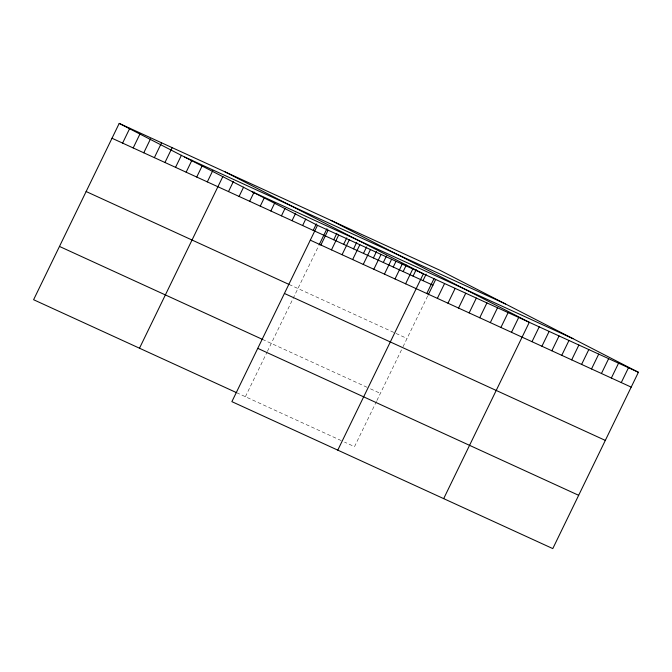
<?xml version="1.0" encoding="UTF-8"?>
<svg xmlns="http://www.w3.org/2000/svg" width="672" height="672" viewBox="0 0 672 672"><rect width="100%" height="100%" fill="white"/><g stroke="black" fill="none" stroke-linecap="round" stroke-linejoin="round"><path stroke-width="0.5" stroke-dasharray="3.36 2.52" d="M245.398 396.707L266.96 352.304M267.389 351.414L318.629 245.893M376.496 401.377L354.497 446.67L344.585 442.126M376.925 400.487L402.587 347.634M403.032 346.718L427.736 295.856M289.103 284.474L407.03 338.486M262.441 339.377L368.651 388.013M370.457 388.844L380.377 393.389M236.569 392.666L342.779 441.302"/><path stroke-width="1.01" d="M119.213 123.404L317.503 225.33L231.882 401.646L552.787 548.596L638.4 372.28L440.118 270.354L119.213 123.404L33.6 299.72L236.569 392.666M122.598 143.094L129.805 128.251M133.19 147.941L139.944 134.03M143.774 152.796L150.528 138.877M154.367 157.643L161.574 142.8M164.959 162.49L172.158 147.655M175.543 167.336L181.398 155.282M186.136 172.192L191.99 160.138M196.728 177.038L202.129 165.908M207.312 181.885L212.722 170.764M139.499 348.214L222.86 176.534M228.497 191.587L233.444 181.39M239.081 196.434L243.592 187.16M249.673 201.289L254.176 192.016M260.266 206.136L264.314 197.786M270.85 210.983L274.907 202.642M281.442 215.838L285.046 208.412M292.034 220.685L295.638 213.268M302.627 225.532L305.777 219.038M313.211 230.387L316.361 223.894M319.057 245.003L326.953 228.74M320.88 245.02L328.087 230.177M333.724 239.778L336.874 233.285M331.472 249.866L338.68 235.024M343.636 244.314L346.794 237.829M342.065 254.713L349.272 239.879M353.556 248.858L356.714 242.365M352.649 259.568L359.856 244.726M363.476 253.403L366.626 246.91M363.241 264.415L370.448 249.572M373.397 257.947L376.547 251.454M373.834 269.262L381.041 254.428M383.317 262.483L386.467 255.99M384.426 274.117L391.625 259.274M393.238 267.028L395.934 261.467M395.01 278.964L402.217 264.121M403.15 271.572L406.308 265.079M405.602 283.811L412.81 268.976M413.07 276.116L416.22 269.623M337.781 450.139L423.394 273.823L225.112 171.898M422.99 280.652L426.14 274.159M426.779 293.513L433.986 278.67M428.165 294.966L435.607 279.636M437.371 298.36L444.578 283.525M447.964 303.206L455.162 288.372M458.548 308.062L465.755 293.219M469.14 312.908L476.347 298.074M479.732 317.755L486.931 302.921M490.316 322.61L497.524 307.768M500.909 327.457L508.116 312.623M511.501 332.304L518.7 317.47M443.68 498.632L529.292 322.316L331.01 220.391M532.006 341.695L539.213 326.861M541.926 346.24L549.133 331.405M551.846 350.784L559.054 335.941M561.767 355.328L568.966 340.486M571.679 359.864L578.886 345.03M581.599 364.409L588.806 349.574M591.52 368.953L598.727 354.11M601.44 373.498L608.647 358.655M611.36 378.034L618.559 363.199M621.272 382.578L628.48 367.735M184.649 157.038L505.546 303.996M252.067 191.696L572.964 338.646M317.503 225.33L638.4 372.28M112.006 138.247L432.911 285.197M310.296 240.164L631.193 387.122M86.134 191.528L289.103 284.474M284.416 293.454L605.321 440.404M59.472 246.431L262.441 339.377M257.762 348.356L578.659 495.306"/></g></svg>
